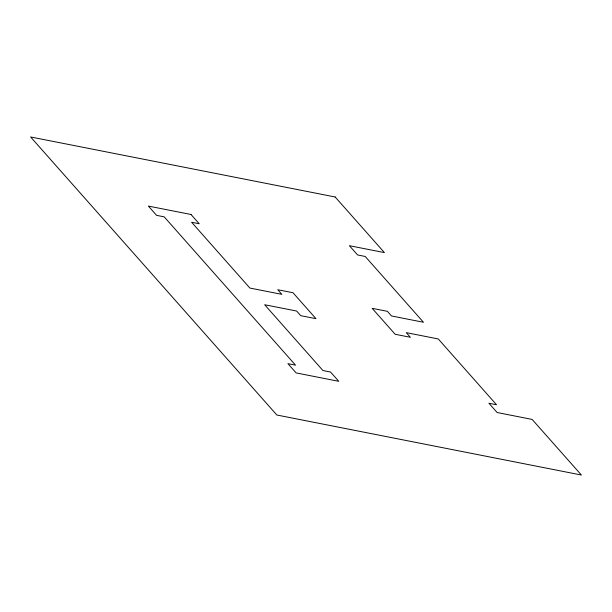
<?xml version="1.0" encoding="UTF-8"?>
<svg xmlns="http://www.w3.org/2000/svg" width="612" height="612" viewBox="0 0 612 612"><rect width="100%" height="100%" fill="white"/><g stroke="black" fill="none" stroke-linecap="round" stroke-linejoin="round"><path stroke-width="0.92" d="M335.162 196.988L30.6 136.966L276.838 415.012L581.4 475.034L532.149 419.427L497.128 412.519L488.919 403.254L496.531 404.754L438.261 338.949L406.276 332.645L410.384 337.281L395.153 334.282L372.173 308.333L387.404 311.332L391.504 315.968L423.481 322.264L365.211 256.466L357.592 254.959L349.383 245.695L384.413 252.595L335.162 196.988M191.013 214.483L148.372 206.083L156.58 215.347L164.2 216.847L295.519 365.142L287.908 363.643L296.116 372.907L338.757 381.314L330.549 372.042L322.937 370.543L264.659 304.738L296.636 311.041L300.737 315.677L315.968 318.676L292.987 292.727L277.756 289.721L281.864 294.357L249.88 288.053L191.61 222.248L199.221 223.755L191.013 214.483"/></g></svg>
